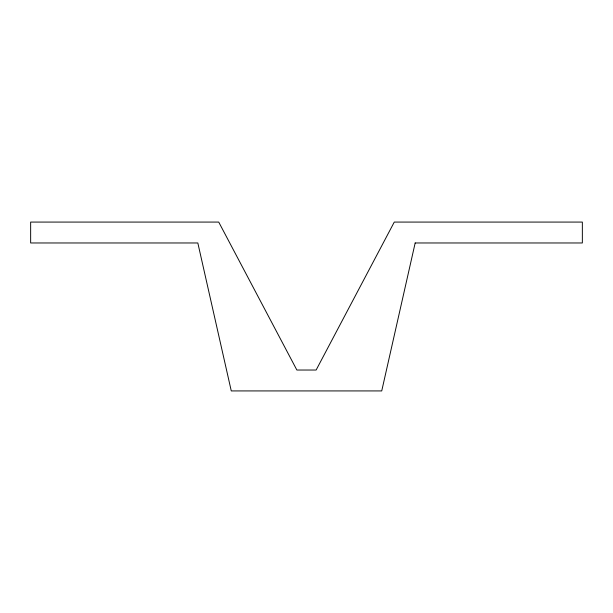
<?xml version="1.0" encoding="UTF-8"?>
<svg xmlns="http://www.w3.org/2000/svg" width="613" height="613" viewBox="0 0 613 613"><rect width="100%" height="100%" fill="white"/><g stroke="black" fill="none" stroke-linecap="round" stroke-linejoin="round"><path stroke-width="0.92" d="M415.17 242.97L381.73 390.925L231.27 390.925L197.83 242.97L30.65 242.97L30.65 222.075L218.726 222.075L296.868 370.03L316.132 370.03L394.274 222.075L582.35 222.075L582.35 242.97L415.17 242.97"/></g></svg>
